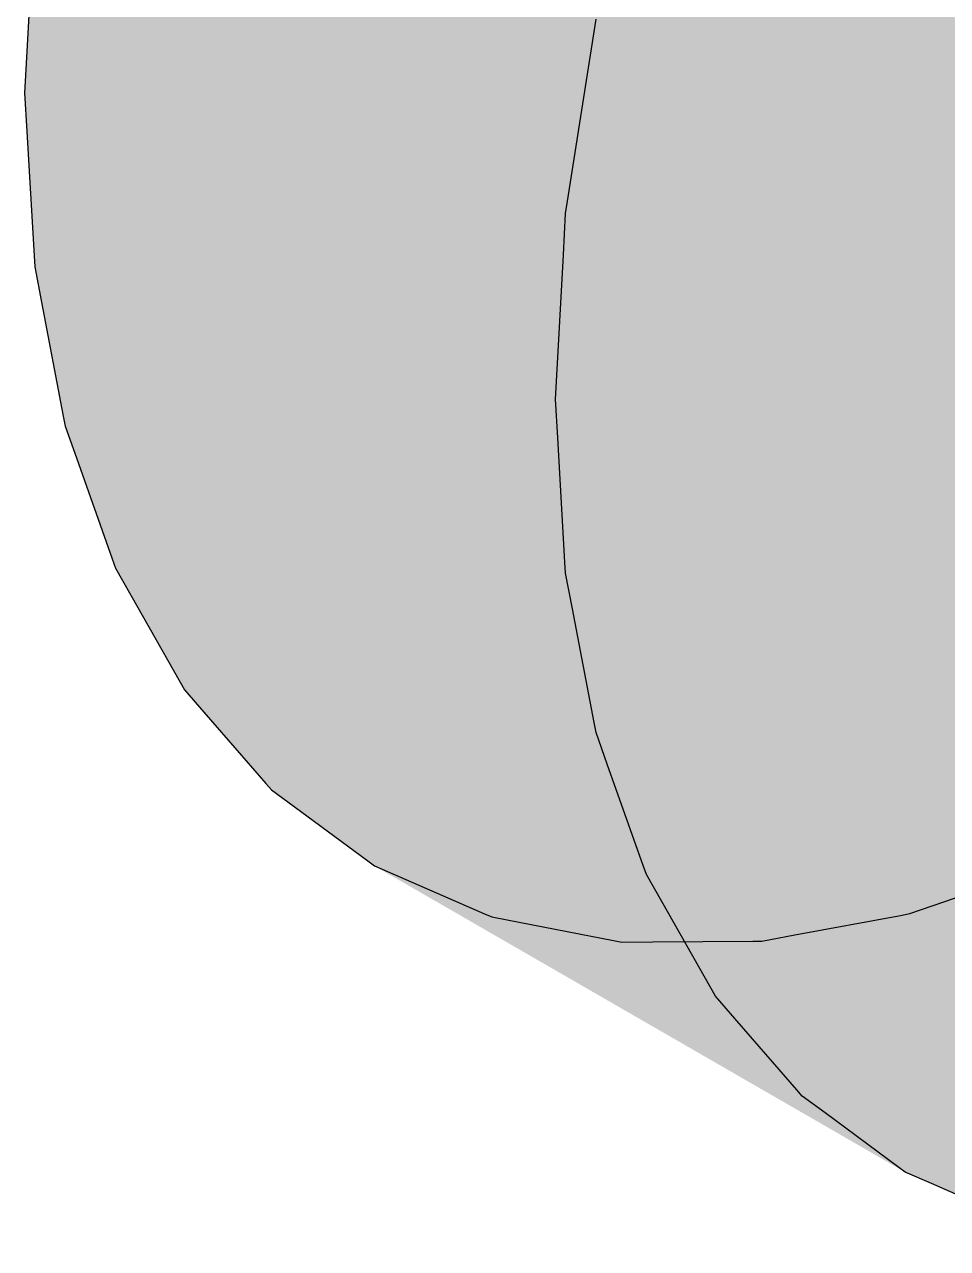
# Model space of a CAD drawing. Extents: x 0 to 297, y 0 to 210.
# Drawn here: x 191.1 to 196.02, y 168.32 to 174.85 of the extents above; entities that cross this region are included whole.
import ezdxf

# ---------------------------------------------------------------- set-up
doc = ezdxf.new("R2010")
doc.units = 0
doc.layers.add('SOMBRA', color=8, linetype='CONTINUOUS')
doc.layers.add('VISIBLE', color=7, linetype='CONTINUOUS')

msp = doc.modelspace()

# ---------------------------------------------------------------- linework, layer by layer
at = {"layer": 'SOMBRA', "color": 252}
for points in [[(191.3217, 176.5087), (191.1696, 175.5383), (193.8178, 174.0093)], [(194.1501, 174.8757), (191.3217, 176.5087), (193.8178, 174.0093)], [(191.1696, 175.5383), (191.1593, 175.4722), (193.9877, 173.8392)], [(191.1696, 175.5383), (193.9877, 173.8392), (193.8178, 174.0093)], [(193.9756, 173.6194), (191.1593, 175.4722), (191.7749, 174.89)], [(193.9756, 173.6194), (193.9877, 173.8392), (191.1593, 175.4722)], [(195.7135, 174.7543), (195.9597, 174.9151), (196.1278, 175.4057)], [(195.7135, 174.7543), (196.1278, 175.4057), (195.9787, 175.3657)], [(195.3098, 174.4906), (195.7135, 174.7543), (195.9787, 175.3657)], [(195.3098, 174.4906), (195.9787, 175.3657), (195.7377, 175.3011)], [(194.7144, 174.1483), (195.3098, 174.4906), (195.7377, 175.3011)], [(194.7144, 174.1483), (195.7377, 175.3011), (195.379, 175.205)], [(191.7749, 174.89), (191.1472, 175.2524), (191.1083, 174.5447)], [(193.998, 173.9053), (194.7144, 174.1483), (195.379, 175.205)], [(193.998, 173.9053), (195.379, 175.205), (194.8581, 175.0655)], [(194.1501, 174.8757), (193.998, 173.9053), (194.8581, 175.0655)], [(195.9597, 174.9151), (196.0176, 174.7026), (196.0929, 175.002)], [(196.0929, 175.002), (196.0176, 174.7026), (196.0909, 174.7338)], [(191.7749, 174.89), (191.1083, 174.5447), (193.7565, 173.0158)], [(193.9756, 173.6194), (191.7749, 174.89), (193.7565, 173.0158)], [(194.1501, 174.8757), (193.8178, 174.0093), (193.998, 173.9053)], [(195.7135, 174.7543), (195.8646, 174.6376), (195.9597, 174.9151)], [(195.9597, 174.9151), (195.8646, 174.6376), (196.0176, 174.7026)], [(195.3098, 174.4906), (195.6172, 174.5323), (195.7135, 174.7543)], [(195.7135, 174.7543), (195.6172, 174.5323), (195.8646, 174.6376)], [(195.8955, 174.2166), (196.0264, 174.3222), (196.0909, 174.7338)], [(195.8955, 174.2166), (196.0909, 174.7338), (196.0176, 174.7026)], [(195.6535, 174.0213), (195.8955, 174.2166), (196.0176, 174.7026)], [(195.6535, 174.0213), (196.0176, 174.7026), (195.8646, 174.6376)], [(195.2567, 173.701), (195.6535, 174.0213), (195.8646, 174.6376)], [(195.2567, 173.701), (195.8646, 174.6376), (195.6172, 174.5323)], [(191.1083, 174.5447), (191.1048, 174.4816), (193.9332, 172.8486)], [(191.1083, 174.5447), (193.9332, 172.8486), (193.7565, 173.0158)], [(191.7446, 173.9133), (191.1048, 174.4816), (191.1169, 174.2757)], [(193.9453, 172.6427), (191.1048, 174.4816), (191.7446, 173.9133)], [(193.9453, 172.6427), (193.9332, 172.8486), (191.1048, 174.4816)], [(194.6663, 173.2718), (195.2567, 173.701), (195.6172, 174.5323)], [(194.6663, 173.2718), (195.6172, 174.5323), (195.2491, 174.3758)], [(194.7144, 174.1483), (194.9185, 174.2351), (195.3098, 174.4906)], [(194.9185, 174.2351), (195.2491, 174.3758), (195.3098, 174.4906)], [(195.3098, 174.4906), (195.2491, 174.3758), (195.6172, 174.5323)], [(194.6649, 174.0695), (194.6663, 173.2718), (195.2491, 174.3758)], [(194.6649, 174.0695), (195.2491, 174.3758), (194.9185, 174.2351)], [(191.7446, 173.9133), (191.1169, 174.2757), (191.1558, 173.613)], [(195.8955, 174.2166), (195.9807, 174.0307), (196.0264, 174.3222)], [(196.0264, 174.3222), (195.9807, 174.0307), (196.0546, 174.0734)], [(194.6649, 174.0695), (194.9185, 174.2351), (194.7144, 174.1483)], [(195.6535, 174.0213), (195.8264, 173.9416), (195.8955, 174.2166)], [(195.8955, 174.2166), (195.8264, 173.9416), (195.9807, 174.0307)], [(193.9877, 173.8392), (194.6649, 174.0695), (194.7144, 174.1483)], [(193.998, 173.9053), (193.9877, 173.8392), (194.7144, 174.1483)], [(194.6649, 174.0695), (193.9332, 172.8486), (194.6663, 173.2718)], [(194.6649, 174.0695), (193.9367, 172.9117), (193.9332, 172.8486)], [(193.9756, 173.6194), (193.9367, 172.9117), (194.6649, 174.0695)], [(193.9877, 173.8392), (193.9756, 173.6194), (194.6649, 174.0695)], [(195.2567, 173.701), (195.5768, 173.7976), (195.6535, 174.0213)], [(195.6535, 174.0213), (195.5768, 173.7976), (195.8264, 173.9416)], [(195.6729, 173.3311), (195.9066, 173.5576), (195.9807, 174.0307)], [(195.6729, 173.3311), (195.9807, 174.0307), (195.8264, 173.9416)], [(195.9066, 173.5576), (196.0329, 173.6801), (196.0546, 174.0734)], [(195.9066, 173.5576), (196.0546, 174.0734), (195.9807, 174.0307)], [(193.8178, 174.0093), (193.9877, 173.8392), (193.998, 173.9053)], [(191.7446, 173.9133), (191.1558, 173.613), (193.804, 172.0841)], [(193.9453, 172.6427), (191.7446, 173.9133), (193.804, 172.0841)], [(195.2898, 172.9597), (195.6729, 173.3311), (195.8264, 173.9416)], [(195.2898, 172.9597), (195.8264, 173.9416), (195.5768, 173.7976)], [(194.7144, 172.451), (195.2898, 172.9597), (195.5768, 173.7976)], [(194.7144, 172.451), (195.5768, 173.7976), (195.2055, 173.5832)], [(195.2567, 173.701), (195.2055, 173.5832), (195.5768, 173.7976)], [(194.6663, 173.2718), (194.8721, 173.3907), (195.2567, 173.701)], [(194.8721, 173.3907), (195.2055, 173.5832), (195.2567, 173.701)], [(195.9066, 173.5576), (196.0176, 173.4015), (196.0329, 173.6801)], [(196.0329, 173.6801), (196.0176, 173.4015), (196.0909, 173.4549)], [(191.1558, 173.613), (191.1593, 173.5539), (193.9877, 171.9209)], [(191.1558, 173.613), (193.9877, 171.9209), (193.804, 172.0841)], [(193.9756, 173.6194), (193.7565, 173.0158), (193.9367, 172.9117)], [(194.6228, 173.1895), (194.7144, 172.451), (195.2055, 173.5832)], [(194.6228, 173.1895), (195.2055, 173.5832), (194.8721, 173.3907)], [(195.6729, 173.3311), (195.8646, 173.2899), (195.9066, 173.5576)], [(195.9066, 173.5576), (195.8646, 173.2899), (196.0176, 173.4015)], [(191.823, 173.0031), (191.1593, 173.5539), (191.1953, 173.3655)], [(194.0237, 171.7325), (191.1593, 173.5539), (191.823, 173.0031)], [(194.0237, 171.7325), (193.9877, 171.9209), (191.1593, 173.5539)], [(195.9928, 172.9493), (196.1125, 173.0865), (196.0909, 173.4549)], [(195.9928, 172.9493), (196.0909, 173.4549), (196.0176, 173.4015)], [(191.823, 173.0031), (191.1953, 173.3655), (191.3113, 172.759)], [(194.6228, 173.1895), (194.8721, 173.3907), (194.6663, 173.2718)], [(195.7715, 172.6955), (195.9928, 172.9493), (196.0176, 173.4015)], [(195.7715, 172.6955), (196.0176, 173.4015), (195.8646, 173.2899)], [(195.2898, 172.9597), (195.6172, 173.1094), (195.6729, 173.3311)], [(195.6729, 173.3311), (195.6172, 173.1094), (195.8646, 173.2899)], [(193.9332, 172.8486), (194.6228, 173.1895), (194.6663, 173.2718)], [(195.4086, 172.2793), (195.7715, 172.6955), (195.8646, 173.2899)], [(195.4086, 172.2793), (195.8646, 173.2899), (195.6172, 173.1094)], [(193.9332, 172.8486), (193.9453, 172.6427), (194.6228, 173.1895)], [(193.9453, 172.6427), (193.9842, 171.98), (194.6228, 173.1895)], [(194.6228, 173.1895), (193.9842, 171.98), (193.9877, 171.9209)], [(194.6228, 173.1895), (193.9877, 171.9209), (194.7144, 172.451)], [(194.8581, 171.6998), (195.4086, 172.2793), (195.6172, 173.1094)], [(194.8581, 171.6998), (195.6172, 173.1094), (195.2491, 172.8409)], [(195.2898, 172.9597), (195.2491, 172.8409), (195.6172, 173.1094)], [(195.9928, 172.9493), (196.1278, 172.8256), (196.1125, 173.0865)], [(191.823, 173.0031), (191.3113, 172.759), (193.9595, 171.23)], [(194.0237, 171.7325), (191.823, 173.0031), (193.9595, 171.23)], [(193.7565, 173.0158), (193.9332, 172.8486), (193.9367, 172.9117)], [(194.7144, 172.451), (194.9185, 172.5998), (195.2898, 172.9597)], [(194.9185, 172.5998), (195.2491, 172.8409), (195.2898, 172.9597)], [(195.7715, 172.6955), (195.9787, 172.6934), (195.9928, 172.9493)], [(195.9928, 172.9493), (195.9787, 172.6934), (196.1278, 172.8256)], [(194.6778, 172.3665), (194.8581, 171.6998), (195.2491, 172.8409)], [(194.6778, 172.3665), (195.2491, 172.8409), (194.9185, 172.5998)], [(195.9475, 172.1254), (196.1526, 172.4021), (196.1278, 172.8256)], [(195.9475, 172.1254), (196.1278, 172.8256), (195.9787, 172.6934)], [(191.3113, 172.759), (191.3217, 172.7049), (194.1501, 171.0719)], [(191.3113, 172.759), (194.1501, 171.0719), (193.9595, 171.23)], [(192.0087, 172.1748), (191.3217, 172.7049), (191.381, 172.5372)], [(194.2095, 170.9042), (191.3217, 172.7049), (192.0087, 172.1748)], [(194.2095, 170.9042), (194.1501, 171.0719), (191.3217, 172.7049)], [(195.4086, 172.2793), (195.7377, 172.4797), (195.7715, 172.6955)], [(195.6111, 171.6716), (195.9475, 172.1254), (195.9787, 172.6934)], [(195.6111, 171.6716), (195.9787, 172.6934), (195.7377, 172.4797)], [(195.7715, 172.6955), (195.7377, 172.4797), (195.9787, 172.6934)], [(193.9453, 172.6427), (193.804, 172.0841), (193.9842, 171.98)], [(194.6778, 172.3665), (194.9185, 172.5998), (194.7144, 172.451)], [(192.0087, 172.1748), (191.381, 172.5372), (191.5722, 171.9973)], [(193.9877, 171.9209), (194.6778, 172.3665), (194.7144, 172.451)], [(195.0949, 171.0311), (195.6111, 171.6716), (195.7377, 172.4797)], [(195.0949, 171.0311), (195.7377, 172.4797), (195.379, 172.1617)], [(195.4086, 172.2793), (195.379, 172.1617), (195.7377, 172.4797)], [(195.9475, 172.1254), (196.1667, 172.1625), (196.1526, 172.4021)], [(193.9877, 171.9209), (194.0237, 171.7325), (194.6778, 172.3665)], [(194.0237, 171.7325), (194.1397, 171.126), (194.6778, 172.3665)], [(194.6778, 172.3665), (194.1397, 171.126), (194.1501, 171.0719)], [(194.6778, 172.3665), (194.1501, 171.0719), (194.8581, 171.6998)], [(194.8581, 171.6998), (195.0569, 171.8761), (195.4086, 172.2793)], [(195.0569, 171.8761), (195.379, 172.1617), (195.4086, 172.2793)], [(192.0087, 172.1748), (191.5722, 171.9973), (194.2204, 170.4684)], [(194.2095, 170.9042), (192.0087, 172.1748), (194.2204, 170.4684)], [(194.829, 171.6146), (195.0949, 171.0311), (195.379, 172.1617)], [(194.829, 171.6146), (195.379, 172.1617), (195.0569, 171.8761)], [(195.6111, 171.6716), (195.9362, 171.9192), (195.9475, 172.1254)], [(195.8937, 171.1468), (196.1979, 171.6305), (196.1667, 172.1625)], [(195.8937, 171.1468), (196.1667, 172.1625), (195.9362, 171.9192)], [(195.9475, 172.1254), (195.9362, 171.9192), (196.1667, 172.1625)], [(193.804, 172.0841), (193.9877, 171.9209), (193.9842, 171.98)], [(191.5722, 171.9973), (191.5892, 171.9492), (194.4177, 170.3162)], [(191.5722, 171.9973), (194.4177, 170.3162), (194.2204, 170.4684)], [(192.2986, 171.4426), (191.5892, 171.9492), (191.671, 171.805)], [(194.4994, 170.172), (191.5892, 171.9492), (192.2986, 171.4426)], [(194.4994, 170.172), (194.4177, 170.3162), (191.5892, 171.9492)], [(194.829, 171.6146), (195.0569, 171.8761), (194.8581, 171.6998)], [(195.4207, 170.4564), (195.8937, 171.1468), (195.9362, 171.9192)], [(195.4207, 170.4564), (195.9362, 171.9192), (195.5931, 171.557)], [(195.6111, 171.6716), (195.5931, 171.557), (195.9362, 171.9192)], [(192.2986, 171.4426), (191.671, 171.805), (191.934, 171.341)], [(194.0237, 171.7325), (193.9595, 171.23), (194.1397, 171.126)], [(194.1501, 171.0719), (194.829, 171.6146), (194.8581, 171.6998)], [(195.0949, 171.0311), (195.285, 171.2318), (195.6111, 171.6716)], [(195.285, 171.2318), (195.5931, 171.557), (195.6111, 171.6716)], [(194.1501, 171.0719), (194.2095, 170.9042), (194.829, 171.6146)], [(194.2095, 170.9042), (194.4006, 170.3643), (194.829, 171.6146)], [(194.829, 171.6146), (194.4006, 170.3643), (194.4177, 170.3162)], [(194.829, 171.6146), (194.4177, 170.3162), (195.0949, 171.0311)], [(195.8937, 171.1468), (196.2093, 171.4374), (196.1979, 171.6305)], [(195.0737, 170.9467), (195.4207, 170.4564), (195.5931, 171.557)], [(195.0737, 170.9467), (195.5931, 171.557), (195.285, 171.2318)], [(192.2986, 171.4426), (191.934, 171.341), (194.5822, 169.8121)], [(194.4994, 170.172), (192.2986, 171.4426), (194.5822, 169.8121)], [(195.8299, 169.9855), (196.2517, 170.7141), (196.2093, 171.4374)], [(195.8299, 169.9855), (196.2093, 171.4374), (195.8877, 171.0374)], [(195.8937, 171.1468), (195.8877, 171.0374), (196.2093, 171.4374)], [(191.934, 171.341), (191.9574, 171.2996), (194.7859, 169.6666)], [(191.934, 171.341), (194.7859, 169.6666), (194.5822, 169.8121)], [(192.6878, 170.8191), (191.9574, 171.2996), (192.0601, 171.1815)], [(194.8885, 169.5485), (191.9574, 171.2996), (192.6878, 170.8191)], [(194.8885, 169.5485), (194.7859, 169.6666), (191.9574, 171.2996)], [(193.9595, 171.23), (194.1501, 171.0719), (194.1397, 171.126)], [(195.0737, 170.9467), (195.285, 171.2318), (195.0949, 171.0311)], [(192.6878, 170.8191), (192.0601, 171.1815), (192.3904, 170.8013)], [(195.4207, 170.4564), (195.5989, 170.6781), (195.8937, 171.1468)], [(195.5989, 170.6781), (195.8877, 171.0374), (195.8937, 171.1468)], [(194.4177, 170.3162), (195.0737, 170.9467), (195.0949, 171.0311)], [(195.4078, 170.3743), (195.8299, 169.9855), (195.8877, 171.0374)], [(195.4078, 170.3743), (195.8877, 171.0374), (195.5989, 170.6781)], [(194.2095, 170.9042), (194.2204, 170.4684), (194.4006, 170.3643)], [(194.4177, 170.3162), (194.4994, 170.172), (195.0737, 170.9467)], [(194.4994, 170.172), (194.7624, 169.708), (195.0737, 170.9467)], [(195.0737, 170.9467), (194.7624, 169.708), (194.7859, 169.6666)], [(195.0737, 170.9467), (194.7859, 169.6666), (195.4207, 170.4564)], [(192.6878, 170.8191), (192.3904, 170.8013), (195.0387, 169.2724)], [(194.8885, 169.5485), (192.6878, 170.8191), (195.0387, 169.2724)], [(192.3904, 170.8013), (192.4199, 170.7674), (195.2483, 169.1344)], [(192.3904, 170.8013), (195.2483, 169.1344), (195.0387, 169.2724)], [(193.1694, 170.315), (192.4199, 170.7674), (192.5417, 170.6774)], [(195.3701, 169.0444), (192.4199, 170.7674), (193.1694, 170.315)], [(195.3701, 169.0444), (195.2483, 169.1344), (192.4199, 170.7674)], [(195.8299, 169.9855), (195.9932, 170.2244), (196.2517, 170.7141)], [(195.9932, 170.2244), (196.2577, 170.6116), (196.2517, 170.7141)], [(193.1694, 170.315), (192.5417, 170.6774), (192.9338, 170.3875)], [(195.4078, 170.3743), (195.5989, 170.6781), (195.4207, 170.4564)], [(195.8256, 169.907), (196.3155, 169.6264), (196.2577, 170.6116)], [(195.8256, 169.907), (196.2577, 170.6116), (195.9932, 170.2244)], [(194.2204, 170.4684), (194.4177, 170.3162), (194.4006, 170.3643)], [(194.7859, 169.6666), (195.4078, 170.3743), (195.4207, 170.4564)], [(192.9338, 170.3875), (192.9688, 170.3616), (195.7972, 168.7286)], [(193.1694, 170.315), (192.9338, 170.3875), (195.582, 168.8585)], [(192.9338, 170.3875), (195.7972, 168.7286), (195.582, 168.8585)], [(193.7354, 169.9388), (192.9688, 170.3616), (193.1077, 170.3012)], [(195.9361, 168.6682), (192.9688, 170.3616), (193.7354, 169.9388)], [(195.9361, 168.6682), (195.7972, 168.7286), (192.9688, 170.3616)], [(194.7859, 169.6666), (194.8885, 169.5485), (195.4078, 170.3743)], [(194.8885, 169.5485), (195.2189, 169.1683), (195.4078, 170.3743)], [(195.4078, 170.3743), (195.2189, 169.1683), (195.2483, 169.1344)], [(195.4078, 170.3743), (195.2483, 169.1344), (195.8299, 169.9855)], [(196.6305, 169.8074), (196.0028, 170.1698), (196.5861, 170.3726)], [(193.7354, 169.9388), (193.1077, 170.3012), (193.5548, 170.1066)], [(195.3701, 169.0444), (193.1694, 170.315), (195.582, 168.8585)], [(194.4994, 170.172), (194.5822, 169.8121), (194.7624, 169.708)], [(196.6305, 169.8074), (195.8217, 170.1068), (196.0028, 170.1698)], [(195.8256, 169.907), (195.9932, 170.2244), (195.8299, 169.9855)], [(193.5548, 170.1066), (193.5946, 170.0892), (196.4231, 168.4562)], [(193.7354, 169.9388), (193.5548, 170.1066), (196.203, 168.5776)], [(193.5548, 170.1066), (196.4231, 168.4562), (196.203, 168.5776)], [(195.7714, 170.0975), (195.8217, 170.1068), (198.6501, 168.4738)], [(198.8313, 168.5368), (195.8217, 170.1068), (196.6305, 169.8074)], [(198.8313, 168.5368), (198.6501, 168.4738), (195.8217, 170.1068)], [(194.3759, 169.697), (193.5946, 170.0892), (193.7482, 170.0594)], [(196.5767, 168.4264), (193.5946, 170.0892), (194.3759, 169.697)], [(196.5767, 168.4264), (196.4231, 168.4562), (193.5946, 170.0892)], [(194.3759, 169.697), (193.7482, 170.0594), (194.2427, 169.9633)], [(195.836, 169.6307), (195.2083, 169.9931), (195.7714, 170.0975)], [(195.836, 169.6307), (195.7714, 170.0975), (198.4197, 168.5686)], [(195.7714, 170.0975), (198.6501, 168.4738), (198.4197, 168.5686)], [(195.836, 169.6307), (195.0334, 169.9607), (195.2083, 169.9931)], [(195.2483, 169.1344), (195.8256, 169.907), (195.8299, 169.9855)], [(195.9361, 168.6682), (193.7354, 169.9388), (196.203, 168.5776)], [(194.2427, 169.9633), (194.2868, 169.9548), (197.1152, 168.3218)], [(194.3759, 169.697), (194.2427, 169.9633), (196.8909, 168.4344)], [(194.2427, 169.9633), (197.1152, 168.3218), (196.8909, 168.4344)], [(195.0802, 169.5937), (194.2868, 169.9548), (194.4525, 169.9561)], [(197.2809, 168.3231), (194.2868, 169.9548), (195.0802, 169.5937)], [(197.2809, 168.3231), (197.1152, 168.3218), (194.2868, 169.9548)], [(195.0802, 169.5937), (194.4525, 169.9561), (194.9858, 169.9603)], [(194.9858, 169.9603), (195.0334, 169.9607), (197.8618, 168.3277)], [(195.0802, 169.5937), (194.9858, 169.9603), (197.634, 168.4314)], [(194.9858, 169.9603), (197.8618, 168.3277), (197.634, 168.4314)], [(198.0368, 168.3601), (195.0334, 169.9607), (195.836, 169.6307)], [(198.0368, 168.3601), (197.8618, 168.3277), (195.0334, 169.9607)], [(195.2483, 169.1344), (195.3701, 169.0444), (195.8256, 169.907)], [(195.3701, 169.0444), (195.7622, 168.7545), (195.8256, 169.907)], [(195.8256, 169.907), (195.7622, 168.7545), (195.7972, 168.7286)], [(195.8256, 169.907), (195.7972, 168.7286), (196.3155, 169.6264)], [(194.5822, 169.8121), (194.7859, 169.6666), (194.7624, 169.708)], [(196.5767, 168.4264), (194.3759, 169.697), (196.8909, 168.4344)], [(197.2809, 168.3231), (195.0802, 169.5937), (197.634, 168.4314)], [(195.7972, 168.7286), (196.3199, 169.5529), (196.3155, 169.6264)], [(198.0368, 168.3601), (195.836, 169.6307), (198.4197, 168.5686)], [(194.8885, 169.5485), (195.0387, 169.2724), (195.2189, 169.1683)], [(195.7972, 168.7286), (195.9361, 168.6682), (196.3199, 169.5529)], [(195.9361, 168.6682), (196.3832, 168.4736), (196.3199, 169.5529)], [(195.0387, 169.2724), (195.2483, 169.1344), (195.2189, 169.1683)], [(195.3701, 169.0444), (195.582, 168.8585), (195.7622, 168.7545)], [(195.582, 168.8585), (195.7972, 168.7286), (195.7622, 168.7545)], [(195.9361, 168.6682), (196.203, 168.5776), (196.3832, 168.4736)]]:
    msp.add_solid(points, dxfattribs=at)
at = {"layer": 'SOMBRA', "color": 253}
for points in [[(191.1048, 174.4816), (192.4207, 176.0087), (191.8378, 174.9048)], [(191.1048, 174.4816), (192.0901, 175.8681), (192.4207, 176.0087)], [(191.1048, 174.4816), (191.8364, 175.7025), (192.0901, 175.8681)], [(194.6173, 174.6085), (194.4268, 174.9446), (195.2579, 175.822)], [(195.3964, 175.5778), (194.6173, 174.6085), (195.2579, 175.822)], [(193.3241, 174.7655), (193.2624, 175.0879), (194.2043, 175.7748)], [(194.2883, 175.3356), (193.3241, 174.7655), (194.2043, 175.7748)], [(191.1048, 174.4816), (191.1083, 174.5447), (191.8364, 175.7025)], [(191.8364, 175.7025), (191.1083, 174.5447), (191.1472, 175.2524)], [(192.4614, 174.5927), (192.998, 175.5746), (192.8445, 174.9641)], [(192.4614, 174.5927), (192.7484, 175.4306), (192.998, 175.5746)], [(194.8565, 174.3332), (194.6173, 174.6085), (195.3964, 175.5778)], [(195.5703, 175.3777), (194.8565, 174.3332), (195.3964, 175.5778)], [(192.3771, 175.2162), (192.7484, 175.4306), (192.4614, 174.5927)], [(194.2883, 175.3356), (193.3707, 174.5219), (193.3241, 174.7655)], [(193.4723, 174.2349), (193.3707, 174.5219), (194.2883, 175.3356)], [(194.4268, 174.9446), (193.4723, 174.2349), (194.2883, 175.3356)], [(195.1405, 174.1232), (194.8565, 174.3332), (195.5703, 175.3777)], [(195.7767, 175.2251), (195.1405, 174.1232), (195.5703, 175.3777)], [(191.1593, 173.5539), (192.3771, 175.2162), (191.886, 174.084)], [(191.1593, 173.5539), (192.0436, 175.0237), (192.3771, 175.2162)], [(192.3771, 175.2162), (192.0901, 174.2328), (191.886, 174.084)], [(192.3771, 175.2162), (192.4614, 174.5927), (192.0901, 174.2328)], [(195.4643, 173.9822), (195.1405, 174.1232), (195.7767, 175.2251)], [(196.012, 175.1226), (195.4643, 173.9822), (195.7767, 175.2251)], [(193.1644, 174.5823), (193.2624, 175.0879), (193.2841, 174.7195)], [(193.1644, 174.5823), (193.1892, 175.0345), (193.2624, 175.0879)], [(193.2841, 174.7195), (193.2624, 175.0879), (193.3241, 174.7655)], [(195.8225, 173.9127), (195.4643, 173.9822), (196.012, 175.1226)], [(196.2723, 175.0721), (195.8225, 173.9127), (196.012, 175.1226)], [(196.2087, 173.9157), (195.8225, 173.9127), (196.2723, 175.0721)], [(191.1593, 173.5539), (191.7944, 174.8225), (192.0436, 175.0237)], [(191.7944, 174.8225), (191.8378, 174.9048), (192.0436, 175.0237)], [(192.9431, 174.3285), (193.1892, 175.0345), (193.1644, 174.5823)], [(192.9431, 174.3285), (193.0362, 174.9229), (193.1892, 175.0345)], [(192.4614, 174.5927), (192.8445, 174.9641), (192.7888, 174.7424)], [(192.8445, 174.9641), (193.0362, 174.9229), (192.7888, 174.7424)], [(194.4268, 174.9446), (193.5491, 174.0181), (193.4723, 174.2349)], [(193.6889, 173.7714), (193.5491, 174.0181), (194.4268, 174.9446)], [(194.6173, 174.6085), (193.6889, 173.7714), (194.4268, 174.9446)], [(191.7944, 174.8225), (191.1048, 174.4816), (191.8378, 174.9048)], [(192.5802, 173.9123), (193.0362, 174.9229), (192.9431, 174.3285)], [(192.5802, 173.9123), (192.7888, 174.7424), (193.0362, 174.9229)], [(191.7944, 174.8225), (191.1169, 174.2757), (191.1048, 174.4816)], [(191.7944, 174.8225), (191.1558, 173.613), (191.1169, 174.2757)], [(191.1593, 173.5539), (191.1558, 173.613), (191.7944, 174.8225)], [(192.4207, 174.4739), (192.7888, 174.7424), (192.5802, 173.9123)], [(192.4614, 174.5927), (192.7888, 174.7424), (192.4207, 174.4739)], [(193.2841, 174.7195), (193.3241, 174.7655), (193.3707, 174.5219)], [(193.1644, 174.5823), (193.2841, 174.7195), (193.2994, 174.4586)], [(193.2841, 174.7195), (193.3707, 174.5219), (193.2994, 174.4586)], [(194.6173, 174.6085), (193.7945, 173.585), (193.6889, 173.7714)], [(193.9702, 173.3829), (193.7945, 173.585), (194.6173, 174.6085)], [(194.8565, 174.3332), (193.9702, 173.3829), (194.6173, 174.6085)], [(192.4614, 174.5927), (192.4207, 174.4739), (192.0901, 174.2328)], [(192.9431, 174.3285), (193.1644, 174.5823), (193.1503, 174.3264)], [(193.1644, 174.5823), (193.2994, 174.4586), (193.1503, 174.3264)], [(191.3217, 172.7049), (192.4207, 174.4739), (192.0297, 173.3328)], [(191.3217, 172.7049), (192.0901, 174.2328), (192.4207, 174.4739)], [(192.4207, 174.4739), (192.2285, 173.5091), (192.0297, 173.3328)], [(192.4207, 174.4739), (192.5802, 173.9123), (192.2285, 173.5091)], [(193.3242, 174.0351), (193.2994, 174.4586), (193.3707, 174.5219)], [(193.3242, 174.0351), (193.3707, 174.5219), (193.4352, 174.1848)], [(193.4352, 174.1848), (193.3707, 174.5219), (193.4723, 174.2349)], [(193.1191, 173.7584), (193.2994, 174.4586), (193.3242, 174.0351)], [(193.1191, 173.7584), (193.1503, 174.3264), (193.2994, 174.4586)], [(192.5802, 173.9123), (192.9431, 174.3285), (192.9093, 174.1127)], [(192.7827, 173.3046), (193.1503, 174.3264), (193.1191, 173.7584)], [(192.7827, 173.3046), (192.9093, 174.1127), (193.1503, 174.3264)], [(192.9431, 174.3285), (193.1503, 174.3264), (192.9093, 174.1127)], [(194.8565, 174.3332), (194.1029, 173.2302), (193.9702, 173.3829)], [(194.3113, 173.0761), (194.1029, 173.2302), (194.8565, 174.3332)], [(195.1405, 174.1232), (194.3113, 173.0761), (194.8565, 174.3332)], [(191.3217, 172.7049), (191.8494, 173.9995), (192.0901, 174.2328)], [(191.8494, 173.9995), (191.886, 174.084), (192.0901, 174.2328)], [(193.4352, 174.1848), (193.4723, 174.2349), (193.5491, 174.0181)], [(193.3242, 174.0351), (193.4352, 174.1848), (193.4809, 173.946)], [(193.4352, 174.1848), (193.5491, 174.0181), (193.4809, 173.946)], [(191.8494, 173.9995), (191.1593, 173.5539), (191.886, 174.084)], [(192.5506, 173.7947), (192.9093, 174.1127), (192.7827, 173.3046)], [(192.5802, 173.9123), (192.9093, 174.1127), (192.5506, 173.7947)], [(195.1405, 174.1232), (194.4688, 172.9597), (194.3113, 173.0761)], [(194.7065, 172.8562), (194.4688, 172.9597), (195.1405, 174.1232)], [(195.4643, 173.9822), (194.7065, 172.8562), (195.1405, 174.1232)], [(193.1191, 173.7584), (193.3242, 174.0351), (193.3383, 173.7955)], [(193.3242, 174.0351), (193.4809, 173.946), (193.3383, 173.7955)], [(193.555, 173.5585), (193.4809, 173.946), (193.5491, 174.0181)], [(193.6553, 173.718), (193.5491, 174.0181), (193.6889, 173.7714)], [(193.555, 173.5585), (193.5491, 174.0181), (193.6553, 173.718)], [(191.8494, 173.9995), (191.1953, 173.3655), (191.1593, 173.5539)], [(191.8494, 173.9995), (191.3113, 172.759), (191.1953, 173.3655)], [(191.3217, 172.7049), (191.3113, 172.759), (191.8494, 173.9995)], [(195.4643, 173.9822), (194.886, 172.7781), (194.7065, 172.8562)], [(195.1489, 172.727), (194.886, 172.7781), (195.4643, 173.9822)], [(195.8225, 173.9127), (195.1489, 172.727), (195.4643, 173.9822)], [(192.5802, 173.9123), (192.5506, 173.7947), (192.2285, 173.5091)], [(193.3695, 173.2635), (193.3383, 173.7955), (193.4809, 173.946)], [(193.3695, 173.2635), (193.4809, 173.946), (193.555, 173.5585)], [(195.8225, 173.9127), (195.3475, 172.6885), (195.1489, 172.727)], [(195.631, 172.6907), (195.3475, 172.6885), (195.8225, 173.9127)], [(196.2087, 173.9157), (195.8452, 172.6924), (195.631, 172.6907)], [(196.2087, 173.9157), (195.631, 172.6907), (195.8225, 173.9127)], [(196.1445, 172.7479), (195.8452, 172.6924), (196.2087, 173.9157)], [(191.5892, 171.9492), (192.5506, 173.7947), (192.2665, 172.6641)], [(191.5892, 171.9492), (192.2285, 173.5091), (192.5506, 173.7947)], [(192.5506, 173.7947), (192.4566, 172.8648), (192.2665, 172.6641)], [(192.5506, 173.7947), (192.7827, 173.3046), (192.4566, 172.8648)], [(192.7827, 173.3046), (193.1191, 173.7584), (193.1077, 173.5522)], [(193.0653, 172.7798), (193.3383, 173.7955), (193.3695, 173.2635)], [(193.0653, 172.7798), (193.1077, 173.5522), (193.3383, 173.7955)], [(193.1191, 173.7584), (193.3383, 173.7955), (193.1077, 173.5522)], [(193.6553, 173.718), (193.6889, 173.7714), (193.7945, 173.585)], [(193.555, 173.5585), (193.6553, 173.718), (193.7306, 173.5055)], [(193.6553, 173.718), (193.7945, 173.585), (193.7306, 173.5055)], [(193.3695, 173.2635), (193.555, 173.5585), (193.5969, 173.3392)], [(193.555, 173.5585), (193.7306, 173.5055), (193.5969, 173.3392)], [(193.8527, 173.1605), (193.7306, 173.5055), (193.7945, 173.585)], [(193.8527, 173.1605), (193.7945, 173.585), (193.9407, 173.3272)], [(193.9407, 173.3272), (193.7945, 173.585), (193.9702, 173.3829)], [(191.5892, 171.9492), (192.0005, 173.2476), (192.2285, 173.5091)], [(192.0005, 173.2476), (192.0297, 173.3328), (192.2285, 173.5091)], [(192.7647, 173.19), (193.1077, 173.5522), (193.0653, 172.7798)], [(192.7827, 173.3046), (193.1077, 173.5522), (192.7647, 173.19)], [(193.6901, 172.8524), (193.5969, 173.3392), (193.7306, 173.5055)], [(193.6901, 172.8524), (193.7306, 173.5055), (193.8527, 173.1605)], [(193.9407, 173.3272), (193.9702, 173.3829), (194.1029, 173.2302)], [(192.0005, 173.2476), (191.3217, 172.7049), (192.0297, 173.3328)], [(192.7827, 173.3046), (192.7647, 173.19), (192.4566, 172.8648)], [(193.3695, 173.2635), (193.5969, 173.3392), (193.3808, 173.0704)], [(193.4233, 172.3471), (193.3808, 173.0704), (193.5969, 173.3392)], [(193.4233, 172.3471), (193.5969, 173.3392), (193.6901, 172.8524)], [(193.8527, 173.1605), (193.9407, 173.3272), (194.0443, 173.1445)], [(193.9407, 173.3272), (194.1029, 173.2302), (194.0443, 173.1445)], [(192.0005, 173.2476), (191.381, 172.5372), (191.3217, 172.7049)], [(192.0005, 173.2476), (191.5722, 171.9973), (191.381, 172.5372)], [(191.5892, 171.9492), (191.5722, 171.9973), (192.0005, 173.2476)], [(193.0653, 172.7798), (193.3695, 173.2635), (193.3808, 173.0704)], [(191.9574, 171.2996), (192.7647, 173.19), (192.5923, 172.0894)], [(191.9574, 171.2996), (192.4566, 172.8648), (192.7647, 173.19)], [(192.7647, 173.19), (192.7705, 172.3111), (192.5923, 172.0894)], [(192.7647, 173.19), (193.0653, 172.7798), (192.7705, 172.3111)], [(194.2123, 172.848), (194.0443, 173.1445), (194.1029, 173.2302)], [(194.2123, 172.848), (194.1029, 173.2302), (194.2865, 173.0189)], [(194.2865, 173.0189), (194.1029, 173.2302), (194.3113, 173.0761)], [(193.6901, 172.8524), (193.8527, 173.1605), (193.9218, 172.9653)], [(193.8527, 173.1605), (194.0443, 173.1445), (193.9218, 172.9653)], [(194.0753, 172.532), (193.9218, 172.9653), (194.0443, 173.1445)], [(194.0753, 172.532), (194.0443, 173.1445), (194.2123, 172.848)], [(193.0593, 172.6704), (193.3808, 173.0704), (193.4233, 172.3471)], [(193.0653, 172.7798), (193.3808, 173.0704), (193.0593, 172.6704)], [(194.2865, 173.0189), (194.3113, 173.0761), (194.4688, 172.9597)], [(194.2123, 172.848), (194.2865, 173.0189), (194.4166, 172.8692)], [(194.2865, 173.0189), (194.4688, 172.9597), (194.4166, 172.8692)], [(193.6901, 172.8524), (193.9218, 172.9653), (193.7239, 172.6756)], [(193.8505, 172.0137), (193.7239, 172.6756), (193.9218, 172.9653)], [(193.8505, 172.0137), (193.9218, 172.9653), (194.0753, 172.532)], [(194.6277, 172.6263), (194.4166, 172.8692), (194.4688, 172.9597)], [(194.6277, 172.6263), (194.4688, 172.9597), (194.6867, 172.7986)], [(194.6867, 172.7986), (194.4688, 172.9597), (194.7065, 172.8562)], [(191.9574, 171.2996), (192.2453, 172.5797), (192.4566, 172.8648)], [(192.2453, 172.5797), (192.2665, 172.6641), (192.4566, 172.8648)], [(193.4233, 172.3471), (193.6901, 172.8524), (193.7239, 172.6756)], [(194.0753, 172.532), (194.2123, 172.848), (194.3074, 172.6802)], [(194.2123, 172.848), (194.4166, 172.8692), (194.3074, 172.6802)], [(194.5186, 172.3078), (194.3074, 172.6802), (194.4166, 172.8692)], [(194.5186, 172.3078), (194.4166, 172.8692), (194.6277, 172.6263)], [(194.6867, 172.7986), (194.7065, 172.8562), (194.886, 172.7781)], [(193.0653, 172.7798), (193.0593, 172.6704), (192.7705, 172.3111)], [(194.6277, 172.6263), (194.6867, 172.7986), (194.8411, 172.6845)], [(194.6867, 172.7986), (194.886, 172.7781), (194.8411, 172.6845)], [(195.0916, 172.4992), (194.8411, 172.6845), (194.886, 172.7781)], [(195.0916, 172.4992), (194.886, 172.7781), (195.1345, 172.6699)], [(195.1345, 172.6699), (194.886, 172.7781), (195.1489, 172.727)], [(195.1345, 172.6699), (195.1489, 172.727), (195.3475, 172.6885)], [(196.1416, 172.6948), (195.8452, 172.6924), (196.1445, 172.7479)], [(192.2453, 172.5797), (191.5892, 171.9492), (192.2665, 172.6641)], [(192.4199, 170.7674), (193.0593, 172.6704), (193.0015, 171.6185)], [(192.4199, 170.7674), (192.7705, 172.3111), (193.0593, 172.6704)], [(193.0593, 172.6704), (193.1647, 171.8574), (193.0015, 171.6185)], [(193.0593, 172.6704), (193.4233, 172.3471), (193.1647, 171.8574)], [(193.4233, 172.3471), (193.7239, 172.6756), (193.4293, 172.2445)], [(193.4293, 172.2445), (193.7239, 172.6756), (193.8505, 172.0137)], [(194.0753, 172.532), (194.3074, 172.6802), (194.131, 172.3746)], [(194.3396, 171.7854), (194.131, 172.3746), (194.3074, 172.6802)], [(194.3396, 171.7854), (194.3074, 172.6802), (194.5186, 172.3078)], [(194.6277, 172.6263), (194.8411, 172.6845), (194.7471, 172.4888)], [(195.0123, 172.1837), (194.7471, 172.4888), (194.8411, 172.6845)], [(195.0123, 172.1837), (194.8411, 172.6845), (195.0916, 172.4992)], [(195.0916, 172.4992), (195.1345, 172.6699), (195.3105, 172.5933)], [(195.1345, 172.6699), (195.3475, 172.6885), (195.3105, 172.5933)], [(195.5962, 172.4689), (195.3105, 172.5933), (195.3475, 172.6885)], [(195.6223, 172.6351), (195.3475, 172.6885), (195.631, 172.6907)], [(195.5962, 172.4689), (195.3475, 172.6885), (195.6223, 172.6351)], [(195.6223, 172.6351), (195.8452, 172.6924), (195.8169, 172.5973)], [(195.6223, 172.6351), (195.631, 172.6907), (195.8452, 172.6924)], [(196.1329, 172.5359), (195.8169, 172.5973), (195.8452, 172.6924)], [(196.1329, 172.5359), (195.8452, 172.6924), (196.1416, 172.6948)], [(192.2453, 172.5797), (191.671, 171.805), (191.5892, 171.9492)], [(192.2453, 172.5797), (191.934, 171.341), (191.671, 171.805)], [(191.9574, 171.2996), (191.934, 171.341), (192.2453, 172.5797)], [(194.5186, 172.3078), (194.6277, 172.6263), (194.7471, 172.4888)], [(195.0916, 172.4992), (195.3105, 172.5933), (195.2334, 172.3944)], [(195.5481, 172.1617), (195.2334, 172.3944), (195.3105, 172.5933)], [(195.5481, 172.1617), (195.3105, 172.5933), (195.5962, 172.4689)], [(195.5962, 172.4689), (195.6223, 172.6351), (195.8169, 172.5973)], [(195.5962, 172.4689), (195.8169, 172.5973), (195.7579, 172.3986)], [(196.1168, 172.2423), (195.7579, 172.3986), (195.8169, 172.5973)], [(196.1168, 172.2423), (195.8169, 172.5973), (196.1329, 172.5359)], [(193.8505, 172.0137), (194.0753, 172.532), (194.131, 172.3746)], [(194.5186, 172.3078), (194.7471, 172.4888), (194.5952, 172.1726)], [(194.8823, 171.6662), (194.5952, 172.1726), (194.7471, 172.4888)], [(194.8823, 171.6662), (194.7471, 172.4888), (195.0123, 172.1837)], [(195.0123, 172.1837), (195.0916, 172.4992), (195.2334, 172.3944)], [(195.5481, 172.1617), (195.5962, 172.4689), (195.7579, 172.3986)], [(195.0123, 172.1837), (195.2334, 172.3944), (195.1086, 172.0729)], [(195.4692, 171.6579), (195.1086, 172.0729), (195.2334, 172.3944)], [(195.4692, 171.6579), (195.2334, 172.3944), (195.5481, 172.1617)], [(195.5481, 172.1617), (195.7579, 172.3986), (195.6624, 172.0772)], [(196.0903, 171.7609), (195.6624, 172.0772), (195.7579, 172.3986)], [(196.0903, 171.7609), (195.7579, 172.3986), (196.1168, 172.2423)], [(193.4233, 172.3471), (193.4293, 172.2445), (193.1647, 171.8574)], [(193.8505, 172.0137), (194.131, 172.3746), (193.8684, 171.9199)], [(193.8684, 171.9199), (194.131, 172.3746), (194.3396, 171.7854)], [(192.4199, 170.7674), (192.5794, 172.0073), (192.7705, 172.3111)], [(192.5794, 172.0073), (192.5923, 172.0894), (192.7705, 172.3111)], [(194.3396, 171.7854), (194.5186, 172.3078), (194.5952, 172.1726)], [(192.9688, 170.3616), (193.4293, 172.2445), (193.4871, 171.2594)], [(192.9688, 170.3616), (193.1647, 171.8574), (193.4293, 172.2445)], [(193.4293, 172.2445), (193.6326, 171.5115), (193.4871, 171.2594)], [(193.4293, 172.2445), (193.8505, 172.0137), (193.6326, 171.5115)], [(194.3396, 171.7854), (194.5952, 172.1726), (194.3692, 171.7019)], [(194.3692, 171.7019), (194.5952, 172.1726), (194.8823, 171.6662)], [(194.8823, 171.6662), (195.0123, 172.1837), (195.1086, 172.0729)], [(195.4692, 171.6579), (195.5481, 172.1617), (195.6624, 172.0772)], [(192.5794, 172.0073), (191.9574, 171.2996), (192.5923, 172.0894)], [(194.8823, 171.6662), (195.1086, 172.0729), (194.9229, 171.5944)], [(194.9229, 171.5944), (195.1086, 172.0729), (195.4692, 171.6579)], [(195.4692, 171.6579), (195.6624, 172.0772), (195.5203, 171.5991)], [(195.5203, 171.5991), (195.6624, 172.0772), (196.0903, 171.7609)], [(192.5794, 172.0073), (192.0601, 171.1815), (191.9574, 171.2996)], [(192.5794, 172.0073), (192.3904, 170.8013), (192.0601, 171.1815)], [(192.4199, 170.7674), (192.3904, 170.8013), (192.5794, 172.0073)], [(193.8505, 172.0137), (193.8684, 171.9199), (193.6326, 171.5115)], [(193.5946, 170.0892), (193.8684, 171.9199), (194.0409, 171.0183)], [(193.5946, 170.0892), (193.6326, 171.5115), (193.8684, 171.9199)], [(193.8684, 171.9199), (194.1662, 171.2792), (194.0409, 171.0183)], [(193.8684, 171.9199), (194.3396, 171.7854), (194.1662, 171.2792)], [(192.9688, 170.3616), (192.9971, 171.54), (193.1647, 171.8574)], [(192.9971, 171.54), (193.0015, 171.6185), (193.1647, 171.8574)], [(194.3396, 171.7854), (194.3692, 171.7019), (194.1662, 171.2792)], [(195.5203, 171.5991), (196.0903, 171.7609), (196.0646, 171.2942)], [(194.2868, 169.9548), (194.1662, 171.2792), (194.3692, 171.7019)], [(194.2868, 169.9548), (194.3692, 171.7019), (194.6533, 170.8994)], [(194.3692, 171.7019), (194.7562, 171.1646), (194.6533, 170.8994)], [(194.3692, 171.7019), (194.8823, 171.6662), (194.7562, 171.1646)], [(194.8823, 171.6662), (194.9229, 171.5944), (194.7562, 171.1646)], [(192.9971, 171.54), (192.4199, 170.7674), (193.0015, 171.6185)], [(194.9229, 171.5944), (195.4692, 171.6579), (195.3927, 171.1697)], [(195.4692, 171.6579), (195.5203, 171.5991), (195.3927, 171.1697)], [(192.9971, 171.54), (192.5417, 170.6774), (192.4199, 170.7674)], [(192.9971, 171.54), (192.9338, 170.3875), (192.5417, 170.6774)], [(192.9688, 170.3616), (192.9338, 170.3875), (192.9971, 171.54)], [(195.0334, 169.9607), (194.7562, 171.1646), (194.9229, 171.5944)], [(195.0334, 169.9607), (194.9229, 171.5944), (195.3139, 170.9046)], [(194.9229, 171.5944), (195.3927, 171.1697), (195.3139, 170.9046)], [(195.8217, 170.1068), (195.3927, 171.1697), (195.5203, 171.5991)], [(195.8217, 170.1068), (195.5203, 171.5991), (196.0114, 171.0339)], [(195.5203, 171.5991), (196.0646, 171.2942), (196.0114, 171.0339)], [(193.4914, 171.1859), (193.4871, 171.2594), (193.6326, 171.5115)], [(193.5946, 170.0892), (193.4914, 171.1859), (193.6326, 171.5115)], [(194.0537, 170.9511), (194.0409, 171.0183), (194.1662, 171.2792)], [(194.2868, 169.9548), (194.0537, 170.9511), (194.1662, 171.2792)], [(196.048, 170.9918), (196.0114, 171.0339), (196.0646, 171.2942)], [(193.4914, 171.1859), (192.9688, 170.3616), (193.4871, 171.2594)], [(193.4914, 171.1859), (193.1077, 170.3012), (192.9688, 170.3616)], [(193.4914, 171.1859), (193.5548, 170.1066), (193.1077, 170.3012)], [(193.5946, 170.0892), (193.5548, 170.1066), (193.4914, 171.1859)], [(194.6745, 170.8395), (194.6533, 170.8994), (194.7562, 171.1646)], [(195.0334, 169.9607), (194.6745, 170.8395), (194.7562, 171.1646)], [(195.3431, 170.8532), (195.3139, 170.9046), (195.3927, 171.1697)], [(195.8217, 170.1068), (195.3431, 170.8532), (195.3927, 171.1697)], [(194.0537, 170.9511), (193.5946, 170.0892), (194.0409, 171.0183)], [(196.048, 170.9918), (195.8217, 170.1068), (196.0114, 171.0339)], [(194.0537, 170.9511), (193.7482, 170.0594), (193.5946, 170.0892)], [(194.0537, 170.9511), (194.2427, 169.9633), (193.7482, 170.0594)], [(194.2868, 169.9548), (194.2427, 169.9633), (194.0537, 170.9511)], [(196.048, 170.9918), (196.0028, 170.1698), (195.8217, 170.1068)], [(196.048, 170.9918), (196.5861, 170.3726), (196.0028, 170.1698)], [(194.6745, 170.8395), (194.2868, 169.9548), (194.6533, 170.8994)], [(195.3431, 170.8532), (195.0334, 169.9607), (195.3139, 170.9046)], [(194.6745, 170.8395), (194.4525, 169.9561), (194.2868, 169.9548)], [(194.6745, 170.8395), (194.9858, 169.9603), (194.4525, 169.9561)], [(195.0334, 169.9607), (194.9858, 169.9603), (194.6745, 170.8395)], [(195.3431, 170.8532), (195.2083, 169.9931), (195.0334, 169.9607)], [(195.3431, 170.8532), (195.7714, 170.0975), (195.2083, 169.9931)], [(195.8217, 170.1068), (195.7714, 170.0975), (195.3431, 170.8532)]]:
    msp.add_solid(points, dxfattribs=at)
at = {"layer": 'VISIBLE'}
for p, q in [((191.1472, 175.2524), (191.1083, 174.5447)), ((193.998, 173.9053), (194.1501, 174.8757)), ((191.1083, 174.5447), (191.1048, 174.4816)), ((191.1048, 174.4816), (191.1169, 174.2757)), ((191.1169, 174.2757), (191.1558, 173.613)), ((193.9877, 173.8392), (193.998, 173.9053)), ((193.9756, 173.6194), (193.9877, 173.8392)), ((191.1558, 173.613), (191.1593, 173.5539)), ((193.9367, 172.9117), (193.9756, 173.6194)), ((191.1593, 173.5539), (191.1953, 173.3655)), ((191.1953, 173.3655), (191.3113, 172.759)), ((193.9332, 172.8486), (193.9367, 172.9117)), ((193.9453, 172.6427), (193.9332, 172.8486)), ((191.3113, 172.759), (191.3217, 172.7049)), ((191.3217, 172.7049), (191.381, 172.5372)), ((193.9842, 171.98), (193.9453, 172.6427)), ((191.381, 172.5372), (191.5722, 171.9973)), ((191.5722, 171.9973), (191.5892, 171.9492)), ((191.5892, 171.9492), (191.671, 171.805)), ((193.9877, 171.9209), (193.9842, 171.98)), ((194.0237, 171.7325), (193.9877, 171.9209)), ((191.671, 171.805), (191.934, 171.341)), ((194.1397, 171.126), (194.0237, 171.7325)), ((191.934, 171.341), (191.9574, 171.2996)), ((191.9574, 171.2996), (192.0601, 171.1815)), ((192.0601, 171.1815), (192.3904, 170.8013)), ((194.1501, 171.0719), (194.1397, 171.126)), ((194.2095, 170.9042), (194.1501, 171.0719)), ((194.4006, 170.3643), (194.2095, 170.9042)), ((192.3904, 170.8013), (192.4199, 170.7674)), ((192.4199, 170.7674), (192.5417, 170.6774)), ((192.5417, 170.6774), (192.9338, 170.3875)), ((192.9338, 170.3875), (192.9688, 170.3616)), ((192.9688, 170.3616), (193.1077, 170.3012)), ((194.4177, 170.3162), (194.4006, 170.3643)), ((196.0028, 170.1698), (196.5861, 170.3726)), ((193.1077, 170.3012), (193.5548, 170.1066)), ((194.4994, 170.172), (194.4177, 170.3162)), ((194.7624, 169.708), (194.4994, 170.172)), ((195.8217, 170.1068), (196.0028, 170.1698)), ((193.5548, 170.1066), (193.5946, 170.0892)), ((195.7714, 170.0975), (195.8217, 170.1068)), ((193.5946, 170.0892), (193.7482, 170.0594)), ((193.7482, 170.0594), (194.2427, 169.9633)), ((195.2083, 169.9931), (195.7714, 170.0975)), ((195.0334, 169.9607), (195.2083, 169.9931)), ((194.2427, 169.9633), (194.2868, 169.9548)), ((194.2868, 169.9548), (194.4525, 169.9561)), ((194.4525, 169.9561), (194.9858, 169.9603)), ((194.9858, 169.9603), (195.0334, 169.9607)), ((194.7859, 169.6666), (194.7624, 169.708)), ((194.8885, 169.5485), (194.7859, 169.6666)), ((195.2189, 169.1683), (194.8885, 169.5485)), ((195.2483, 169.1344), (195.2189, 169.1683)), ((195.3701, 169.0444), (195.2483, 169.1344)), ((195.7622, 168.7545), (195.3701, 169.0444)), ((195.7972, 168.7286), (195.7622, 168.7545)), ((195.9361, 168.6682), (195.7972, 168.7286)), ((196.3832, 168.4736), (195.9361, 168.6682))]:
    msp.add_line(p, q, dxfattribs=at)

doc.saveas('drawing.dxf')
